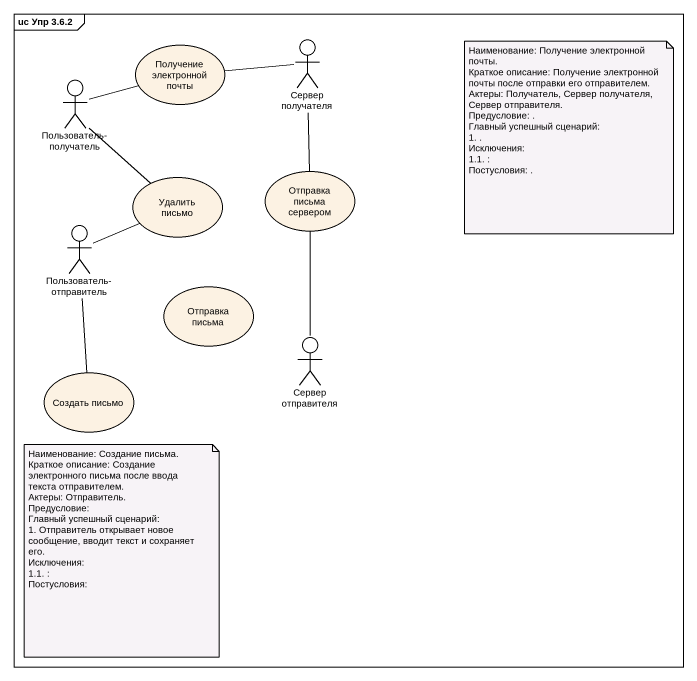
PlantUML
@startuml
mainframe uc Упр 3.6.2
usecase "Получение электронной почты" as Получение_электронной_почты
actor "Сервер получателя" as Сервер_получателя
actor "Пользователь-получатель" as Пользователь_получатель
usecase "Удалить письмо" as Удалить_письмо
usecase "Отправка письма сервером" as Отправка_письма_сервером
actor "Пользователь-отправитель" as Пользователь_отправитель
usecase "Отправка письма" as Отправка_письма
actor "Сервер отправителя" as Сервер_отправителя
usecase "Создать письмо" as Создать_письмо
Сервер_получателя -left- Получение_электронной_почты
Сервер_получателя -- Отправка_письма_сервером
Пользователь_получатель -right- Получение_электронной_почты
Пользователь_получатель -- Удалить_письмо
Пользователь_отправитель -right- Удалить_письмо
Пользователь_отправитель -- Создать_письмо
Сервер_отправителя -up- Отправка_письма_сервером
note as N1
  Наименование: Получение электронной почты.
  Краткое описание: Получение электронной почты после отправки его отправителем.
  Актеры: Получатель, Сервер получателя, Сервер отправителя.
  Предусловие: .
  Главный успешный сценарий:
  1. .
  Исключения:
  1.1. :
  Постусловия: .
end note
note as N2
  Наименование: Создание письма.
  Краткое описание: Создание электронного письма после ввода текста отправителем.
  Актеры: Отправитель.
  Предусловие:
  Главный успешный сценарий:
  1. Отправитель открывает новое сообщение, вводит текст и сохраняет его.
  Исключения:
  1.1. :
  Постусловия:
end note
@enduml
